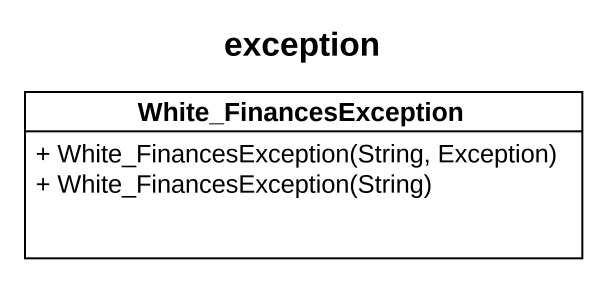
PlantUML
@startuml
title exception
hide circle
hide empty members
skinparam classAttributeIconSize 0
class White_FinancesException {
  + White_FinancesException(String, Exception)
  + White_FinancesException(String)
}
@enduml
